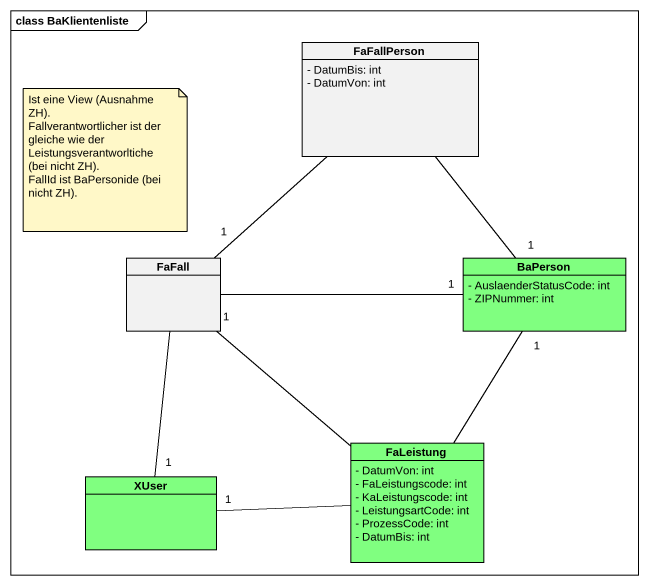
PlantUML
@startuml
mainframe class BaKlientenliste
hide circle
hide empty members
skinparam classAttributeIconSize 0
class FaFallPerson {
  - DatumBis: int
  - DatumVon: int
}
class FaFall
class BaPerson #80FF80 {
  - AuslaenderStatusCode: int
  - ZIPNummer: int
}
class XUser #80FF80
class FaLeistung #80FF80 {
  - DatumVon: int
  - FaLeistungscode: int
  - KaLeistungscode: int
  - LeistungsartCode: int
  - ProzessCode: int
  - DatumBis: int
}
FaFallPerson -- "1" FaFall
FaFallPerson -- "1" BaPerson
FaFall -- "1" XUser
FaFall "1" -- FaLeistung
BaPerson "1" -left- FaFall
FaLeistung -up- "1" BaPerson
FaLeistung -left- "1" XUser
note as N1
  Ist eine View (Ausnahme ZH).
  Fallverantwortlicher ist der gleiche wie der Leistungsverantworltiche (bei nicht ZH).
  FallId ist BaPersonide (bei nicht ZH).
end note
@enduml
